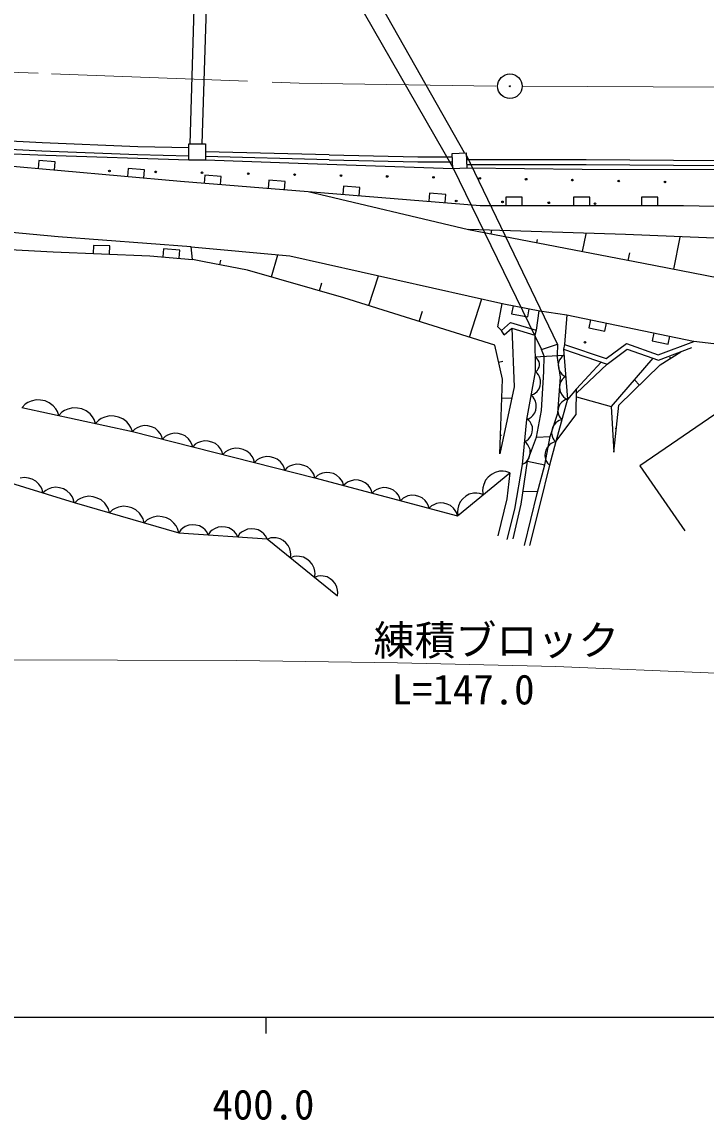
# Model space of a CAD drawing. Units: millimetres, scale not verified. Extents: x 40000 to 680000, y 20000 to 380000.
# Drawn here: x 453098 to 494883, y 198715 to 265844 of the extents above; entities that cross this region are included whole.
import ezdxf
from ezdxf.enums import TextEntityAlignment as Align

# ---------------------------------------------------------------- set-up
doc = ezdxf.new("R2010")
doc.units = ezdxf.units.MM
doc.header["$LTSCALE"] = 1000
doc.linetypes.add('CHAIN', pattern=[18.5, 12, -1.5, 3.5, -1.5])
for name, color, linetype, lineweight in [('M-BGD', 7, 'Continuous', 25), ('M-BMK', 2, 'CHAIN', 13), ('M-BMK-SRVR', 3, 'Continuous', 25), ('M-STR-HTXT', 7, 'Continuous', 13), ('M-TTL-BAND', 7, 'Continuous', 25)]:
    doc.layers.add(name, color=color, linetype=linetype, lineweight=lineweight)
doc.styles.add('ＭＳ ゴシック', font='')
doc.styles.get('ＭＳ ゴシック').set_extended_font_data('MS Gothic')

msp = doc.modelspace()

# ---------------------------------------------------------------- linework, layer by layer
at = {"layer": 'M-BGD'}
for p, q in [((463697, 269802), (463352, 258394)), ((464436, 269767), (464088, 258394)), ((480120, 257834), (473641, 269342)), ((472810, 268481), (479416, 256952)), ((446230, 258900), (454337, 258475)), ((454337, 258475), (460180, 258240)), ((454563, 257671), (445083, 258089)), ((446205, 258401), (454313, 257975)), ((454313, 257975), (460164, 257740)), ((460180, 258240), (463295, 258162)), ((463295, 257389), (463295, 258394)), ((463295, 258394), (464300, 258394)), ((464300, 258394), (464300, 257389)), ((471870, 257715), (464300, 257912)), ((479384, 257806), (480233, 257838)), ((479419, 256869), (479384, 257806)), ((480233, 257838), (480267, 256900)), ((454131, 257381), (454087, 256883)), ((455127, 257291), (454131, 257381)), ((463295, 257389), (454563, 257671)), ((455083, 256793), (455127, 257291)), ((460164, 257740), (463295, 257661)), ((464300, 257389), (463295, 257389)), ((464300, 257389), (463295, 257389)), ((471863, 257415), (464300, 257612)), ((469972, 257193), (464300, 257389)), ((479419, 256869), (469972, 257193)), ((471863, 257415), (477282, 257298)), ((471870, 257715), (477285, 257598)), ((477282, 257298), (479403, 257296)), ((477285, 257598), (479392, 257596)), ((485812, 246155), (480236, 257737)), ((480247, 257439), (487570, 257440)), ((480258, 257139), (487569, 257140)), ((487569, 257140), (495570, 257075)), ((487570, 257440), (495571, 257375)), ((451854, 257084), (462775, 256102)), ((459592, 256890), (459547, 256392)), ((460588, 256801), (459592, 256890)), ((460543, 256303), (460588, 256801)), ((464267, 256483), (464227, 255985)), ((465264, 256402), (464267, 256483)), ((479416, 256952), (484830, 245811)), ((480267, 256900), (479419, 256869)), ((480267, 256900), (479419, 256869)), ((487323, 256828), (480267, 256900)), ((499417, 256788), (487323, 256828)), ((462775, 256102), (470577, 255472)), ((465224, 255904), (465264, 256402)), ((468168, 256168), (468128, 255669)), ((469165, 256087), (468168, 256168)), ((469125, 255589), (469165, 256087)), ((472745, 255799), (472705, 255301)), ((473742, 255719), (472745, 255799)), ((470577, 255472), (481083, 254628)), ((470577, 255472), (480370, 253159)), ((473702, 255221), (473742, 255719)), ((477998, 255377), (477958, 254879)), ((478995, 255297), (477998, 255377)), ((478955, 254799), (478995, 255297)), ((483654, 255128), (482654, 255128)), ((482654, 255128), (482654, 254628)), ((483654, 254628), (483654, 255128)), ((487795, 255128), (486795, 255128)), ((486795, 255128), (486795, 254628)), ((487795, 254628), (487795, 255128)), ((491936, 255128), (490936, 255128)), ((490936, 255128), (490936, 254628)), ((491936, 254628), (491936, 255128)), ((481083, 254628), (493507, 254628)), ((493507, 254628), (499417, 254511)), ((455304, 252705), (444644, 253702)), ((480370, 253159), (491070, 251098)), ((489965, 252855), (480370, 253159)), ((481765, 252889), (481807, 253106)), ((463433, 252091), (455304, 252705)), ((484554, 252349), (484592, 252544)), ((487343, 251809), (487553, 252894)), ((499241, 252462), (489965, 252855)), ((492922, 250730), (493300, 252682)), ((443877, 252398), (454997, 251784)), ((454997, 251784), (460902, 251554)), ((457470, 252188), (457450, 251689)), ((458469, 252149), (457470, 252188)), ((458449, 251650), (458469, 252149)), ((461752, 251981), (461708, 251483)), ((462748, 251893), (461752, 251981)), ((462704, 251395), (462748, 251893)), ((463510, 251324), (463433, 252091)), ((463433, 252091), (469454, 251552)), ((460902, 251554), (463510, 251324)), ((464233, 251187), (463510, 251324)), ((466864, 250677), (464233, 251187)), ((465187, 251001), (465240, 251276)), ((468336, 250255), (468727, 251618)), ((469454, 251552), (482522, 248608)), ((490133, 251269), (490221, 251725)), ((491070, 251098), (497107, 249920)), ((472754, 248988), (466864, 250677)), ((471281, 249411), (471421, 249898)), ((474291, 248504), (474867, 250333)), ((481981, 246083), (472754, 248988)), ((480443, 246567), (481181, 248910)), ((482159, 247198), (482437, 248627)), ((482522, 248608), (484731, 248178)), ((483103, 248495), (483007, 248004)), ((477367, 247536), (477564, 248161)), ((483007, 248004), (483989, 247813)), ((483989, 247813), (484085, 248304)), ((484665, 248191), (484512, 246993)), ((484731, 248178), (486387, 247933)), ((486387, 247933), (486239, 246131)), ((486387, 247933), (494118, 246338)), ((482382, 246976), (482159, 247198)), ((482382, 246976), (482940, 247471)), ((482552, 246726), (483013, 247135)), ((482940, 247471), (484512, 246993)), ((483013, 247135), (484424, 246706)), ((483013, 247135), (483159, 243531)), ((487830, 247635), (487729, 247145)), ((487729, 247145), (488709, 246943)), ((488709, 246943), (488810, 247433)), ((482552, 246726), (482382, 246976)), ((484512, 246993), (484424, 246706)), ((484424, 246706), (484436, 244450)), ((491695, 246837), (491594, 246348)), ((492574, 246146), (492675, 246635)), ((482452, 244002), (481981, 246083)), ((484830, 245811), (485812, 246155)), ((485003, 245404), (484830, 245811)), ((485812, 246155), (485796, 245446)), ((486239, 246131), (486168, 245838)), ((486168, 245838), (488841, 244927)), ((486168, 245838), (486418, 242785)), ((486239, 246131), (488788, 245262)), ((488788, 245262), (490017, 246183)), ((488841, 244927), (490069, 245847)), ((490017, 246183), (491968, 245491)), ((490069, 245847), (491970, 245172)), ((491594, 246348), (492574, 246146)), ((491968, 245491), (494131, 246303)), ((491970, 245172), (494013, 245938)), ((495707, 246131), (494131, 246303)), ((482216, 245042), (482478, 245102)), ((484431, 245373), (486199, 245467)), ((484522, 245296), (484431, 245350)), ((484576, 245242), (484522, 245296)), ((484630, 245171), (484576, 245242)), ((484685, 245063), (484630, 245171)), ((484703, 244955), (484685, 245063)), ((484977, 244480), (485003, 245404)), ((485986, 244120), (485796, 245446)), ((485870, 245023), (485857, 244866)), ((485935, 245185), (485870, 245023)), ((486004, 245295), (485935, 245185)), ((486075, 245379), (486004, 245295)), ((486199, 245467), (486075, 245379)), ((486981, 243426), (488484, 245048)), ((491641, 245289), (489096, 242331)), ((492080, 244884), (493340, 245686)), ((492710, 245285), (492668, 245351)), ((484436, 244450), (483926, 241544)), ((484436, 244450), (484526, 244504)), ((484577, 244384), (484445, 244499)), ((484526, 244504), (484580, 244558)), ((484650, 244280), (484577, 244384)), ((484580, 244558), (484633, 244631)), ((484633, 244631), (484687, 244739)), ((484687, 244739), (484704, 244847)), ((484704, 244847), (484703, 244955)), ((484840, 242101), (484977, 244480)), ((485857, 244866), (485869, 244710)), ((485869, 244710), (485908, 244557)), ((485908, 244557), (485998, 244408)), ((485998, 244408), (486084, 244310)), ((486974, 243158), (488841, 244927)), ((489567, 242410), (492080, 244884)), ((482295, 239447), (482452, 244002)), ((484718, 244146), (484650, 244280)), ((484775, 243953), (484718, 244146)), ((484743, 243594), (484774, 243771)), ((484774, 243771), (484775, 243953)), ((485829, 241921), (485986, 244120)), ((485950, 243693), (485936, 243524)), ((486020, 243868), (485950, 243693)), ((486095, 243986), (486020, 243868)), ((486084, 244310), (486169, 244239)), ((486172, 244077), (486095, 243986)), ((486169, 244239), (486304, 244172)), ((486304, 244172), (486172, 244077)), ((490824, 243647), (490506, 243970)), ((483159, 243531), (482295, 239447)), ((484185, 243021), (484348, 243084)), ((484317, 242907), (484185, 243021)), ((484348, 243084), (484453, 243157)), ((484453, 243157), (484562, 243260)), ((484562, 243260), (484682, 243421)), ((484682, 243421), (484743, 243594)), ((485936, 243524), (485950, 243356)), ((485950, 243356), (485991, 243191)), ((485991, 243191), (486089, 243030)), ((486089, 243030), (486181, 242926)), ((486981, 243426), (486415, 242773)), ((486942, 241855), (486981, 243426)), ((453285, 242470), (453101, 242275)), ((453449, 242575), (453285, 242470)), ((453658, 242671), (453449, 242575)), ((453957, 242747), (453658, 242671)), ((454237, 242733), (453957, 242747)), ((454506, 242674), (454237, 242733)), ((454766, 242570), (454506, 242674)), ((455006, 242377), (454766, 242570)), ((455157, 242203), (455006, 242377)), ((482413, 242863), (483013, 242842)), ((484390, 242803), (484317, 242907)), ((484458, 242669), (484390, 242803)), ((484516, 242476), (484458, 242669)), ((484514, 242293), (484516, 242476)), ((486418, 242785), (485711, 240193)), ((485957, 242479), (485891, 242335)), ((486073, 242609), (485957, 242479)), ((486176, 242689), (486073, 242609)), ((486272, 242744), (486176, 242689)), ((486181, 242926), (486272, 242849)), ((486272, 242849), (486418, 242776)), ((486418, 242785), (486272, 242744)), ((486968, 242922), (489096, 242331)), ((489253, 239544), (489567, 242410)), ((453094, 242276), (459842, 240804)), ((455262, 242039), (455157, 242203)), ((455348, 241784), (455262, 242039)), ((455532, 241980), (455348, 241784)), ((455696, 242085), (455532, 241980)), ((455905, 242181), (455696, 242085)), ((456204, 242257), (455905, 242181)), ((456484, 242243), (456204, 242257)), ((456754, 242184), (456484, 242243)), ((457013, 242080), (456754, 242184)), ((457254, 241887), (457013, 242080)), ((457404, 241712), (457254, 241887)), ((457509, 241548), (457404, 241712)), ((458152, 241690), (457943, 241595)), ((458452, 241766), (458152, 241690)), ((458731, 241753), (458452, 241766)), ((459001, 241694), (458731, 241753)), ((459261, 241590), (459001, 241694)), ((484089, 241607), (484193, 241680)), ((484193, 241680), (484303, 241782)), ((484303, 241782), (484422, 241944)), ((484422, 241944), (484483, 242116)), ((484483, 242116), (484514, 242293)), ((484526, 240452), (484840, 242101)), ((485358, 240507), (485829, 241921)), ((485711, 240193), (486942, 241855)), ((485850, 242185), (485834, 242027)), ((485834, 242027), (485868, 241856)), ((485891, 242335), (485850, 242185)), ((485868, 241856), (485916, 241736)), ((485916, 241736), (485971, 241640)), ((489096, 242331), (489253, 239544)), ((495805, 242106), (490848, 238719)), ((457595, 241294), (457509, 241548)), ((457779, 241489), (457595, 241294)), ((457943, 241595), (457779, 241489)), ((459501, 241396), (459261, 241590)), ((459651, 241222), (459501, 241396)), ((459757, 241058), (459651, 241222)), ((459842, 240804), (459757, 241058)), ((460138, 241042), (460000, 240960)), ((460313, 241116), (460138, 241042)), ((460562, 241170), (460313, 241116)), ((460793, 241151), (460562, 241170)), ((461014, 241095), (460793, 241151)), ((461226, 241002), (461014, 241095)), ((461419, 240836), (461226, 241002)), ((483926, 241544), (483651, 238795)), ((483926, 241544), (484089, 241607)), ((484060, 241484), (483929, 241582)), ((484136, 241392), (484060, 241484)), ((484208, 241272), (484136, 241392)), ((484275, 241097), (484208, 241272)), ((484286, 240927), (484275, 241097)), ((485508, 241047), (485464, 240885)), ((485580, 241201), (485508, 241047)), ((485705, 241341), (485580, 241201)), ((485815, 241427), (485705, 241341)), ((485918, 241486), (485815, 241427)), ((486076, 241530), (485918, 241486)), ((485971, 241640), (486076, 241530)), ((460000, 240960), (459842, 240804)), ((459842, 240804), (470990, 237978)), ((461538, 240688), (461419, 240836)), ((461620, 240549), (461538, 240688)), ((461684, 240337), (461620, 240549)), ((461841, 240493), (461684, 240337)), ((461980, 240576), (461841, 240493)), ((462155, 240649), (461980, 240576)), ((462404, 240703), (462155, 240649)), ((462635, 240684), (462404, 240703)), ((462856, 240628), (462635, 240684)), ((463067, 240535), (462856, 240628)), ((463260, 240369), (463067, 240535)), ((463380, 240221), (463260, 240369)), ((482334, 240586), (482394, 240584)), ((483938, 240258), (484030, 240333)), ((483976, 238999), (484526, 240452)), ((484030, 240333), (484124, 240436)), ((484124, 240436), (484225, 240595)), ((484225, 240595), (484269, 240760)), ((484269, 240760), (484286, 240927)), ((484526, 240452), (485358, 240507)), ((485043, 238780), (485358, 240507)), ((485464, 240885), (485447, 240715)), ((485447, 240715), (485484, 240531)), ((485484, 240531), (485535, 240401)), ((485535, 240401), (485594, 240298)), ((489410, 240977), (489339, 240985)), ((463462, 240082), (463380, 240221)), ((463526, 239870), (463462, 240082)), ((463683, 240026), (463526, 239870)), ((463822, 240109), (463683, 240026)), ((463997, 240182), (463822, 240109)), ((464246, 240236), (463997, 240182)), ((464476, 240217), (464246, 240236)), ((464697, 240161), (464476, 240217)), ((464909, 240068), (464697, 240161)), ((465102, 239902), (464909, 240068)), ((465221, 239754), (465102, 239902)), ((465304, 239615), (465221, 239754)), ((465679, 239654), (465533, 239568)), ((465864, 239731), (465679, 239654)), ((466126, 239789), (465864, 239731)), ((466368, 239769), (466126, 239789)), ((466601, 239710), (466368, 239769)), ((466824, 239612), (466601, 239710)), ((483790, 240188), (483938, 240258)), ((483921, 240091), (483790, 240188)), ((483996, 239999), (483921, 240091)), ((484069, 239879), (483996, 239999)), ((484136, 239704), (484069, 239879)), ((484147, 239534), (484136, 239704)), ((485104, 239673), (485057, 239500)), ((485180, 239839), (485104, 239673)), ((485314, 239990), (485180, 239839)), ((485432, 240082), (485314, 239990)), ((485711, 240193), (485318, 238740)), ((485543, 240145), (485432, 240082)), ((485711, 240193), (485543, 240145)), ((485594, 240298), (485707, 240180)), ((465368, 239403), (465304, 239615)), ((465533, 239568), (465368, 239403)), ((467027, 239437), (466824, 239612)), ((467152, 239281), (467027, 239437)), ((467239, 239135), (467152, 239281)), ((467306, 238912), (467239, 239135)), ((467464, 239068), (467306, 238912)), ((467602, 239151), (467464, 239068)), ((467777, 239224), (467602, 239151)), ((468026, 239278), (467777, 239224)), ((468257, 239259), (468026, 239278)), ((468478, 239203), (468257, 239259)), ((468689, 239110), (468478, 239203)), ((468882, 238944), (468689, 239110)), ((483583, 236368), (483976, 238999)), ((483890, 238940), (483985, 239043)), ((483976, 238999), (485043, 238780)), ((483985, 239043), (484085, 239202)), ((484085, 239202), (484130, 239367)), ((484130, 239367), (484147, 239534)), ((485057, 239500), (485039, 239318)), ((485039, 239318), (485079, 239121)), ((485079, 239121), (485135, 238981)), ((448616, 238836), (456290, 236460)), ((469002, 238796), (468882, 238944)), ((469084, 238657), (469002, 238796)), ((469148, 238445), (469084, 238657)), ((469305, 238601), (469148, 238445)), ((469444, 238684), (469305, 238601)), ((469619, 238757), (469444, 238684)), ((469868, 238811), (469619, 238757)), ((470099, 238792), (469868, 238811)), ((470320, 238736), (470099, 238792)), ((470531, 238643), (470320, 238736)), ((470724, 238477), (470531, 238643)), ((470844, 238329), (470724, 238477)), ((470926, 238190), (470844, 238329)), ((471694, 238311), (471458, 238263)), ((471912, 238290), (471694, 238311)), ((481999, 238310), (481778, 238182)), ((482274, 238373), (481999, 238310)), ((482484, 238383), (482274, 238373)), ((482661, 238366), (482484, 238383)), ((482892, 238285), (482661, 238366)), ((483651, 238795), (483191, 236054)), ((483651, 238795), (483798, 238865)), ((483798, 238865), (483890, 238940)), ((484572, 237013), (485043, 238780)), ((485318, 238740), (484729, 236345)), ((485135, 238981), (485198, 238871)), ((485198, 238871), (485320, 238745)), ((490848, 238719), (493597, 234744)), ((453246, 237989), (452981, 237945)), ((453487, 237956), (453246, 237989)), ((453716, 237885), (453487, 237956)), ((453934, 237776), (453716, 237885)), ((454127, 237590), (453934, 237776)), ((470990, 237978), (470926, 238190)), ((470990, 237978), (479702, 235647)), ((471159, 238119), (471008, 237973)), ((471291, 238196), (471159, 238119)), ((471458, 238263), (471291, 238196)), ((472121, 238234), (471912, 238290)), ((472320, 238144), (472121, 238234)), ((472501, 237984), (472320, 238144)), ((472612, 237842), (472501, 237984)), ((472689, 237710), (472612, 237842)), ((472747, 237508), (472689, 237710)), ((472897, 237654), (472747, 237508)), ((473030, 237730), (472897, 237654)), ((473197, 237798), (473030, 237730)), ((473433, 237846), (473197, 237798)), ((473651, 237825), (473433, 237846)), ((473860, 237769), (473651, 237825)), ((474059, 237679), (473860, 237769)), ((474240, 237518), (474059, 237679)), ((479702, 235647), (482892, 238285)), ((481417, 237828), (481303, 237570)), ((481584, 238021), (481417, 237828)), ((481778, 238182), (481584, 238021)), ((482892, 238285), (482708, 236690)), ((454245, 237428), (454127, 237590)), ((454324, 237278), (454245, 237428)), ((454379, 237052), (454324, 237278)), ((454553, 237207), (454379, 237052)), ((454703, 237287), (454553, 237207)), ((454892, 237354), (454703, 237287)), ((455156, 237397), (454892, 237354)), ((455397, 237365), (455156, 237397)), ((455627, 237294), (455397, 237365)), ((455844, 237185), (455627, 237294)), ((456038, 236999), (455844, 237185)), ((456155, 236837), (456038, 236999)), ((474351, 237377), (474240, 237518)), ((474428, 237245), (474351, 237377)), ((474485, 237043), (474428, 237245)), ((474636, 237189), (474485, 237043)), ((474768, 237265), (474636, 237189)), ((474935, 237332), (474768, 237265)), ((475172, 237381), (474935, 237332)), ((475390, 237360), (475172, 237381)), ((475599, 237304), (475390, 237360)), ((475798, 237213), (475599, 237304)), ((475979, 237053), (475798, 237213)), ((476090, 236911), (475979, 237053)), ((480424, 236970), (480213, 236848)), ((480685, 237031), (480424, 236970)), ((480885, 237040), (480685, 237031)), ((481054, 237024), (480885, 237040)), ((481274, 236947), (481054, 237024)), ((481254, 237366), (481237, 237189)), ((481237, 237189), (481274, 236947)), ((481303, 237570), (481254, 237366)), ((483702, 237162), (484607, 237141)), ((483787, 233832), (484572, 237013)), ((456234, 236687), (456155, 236837)), ((456290, 236460), (456234, 236687)), ((456290, 236460), (462670, 234620)), ((456517, 236624), (456329, 236449)), ((456680, 236714), (456517, 236624)), ((456886, 236792), (456680, 236714)), ((457176, 236846), (456886, 236792)), ((457442, 236815), (457176, 236846)), ((457696, 236742), (457442, 236815)), ((457937, 236626), (457696, 236742)), ((458154, 236426), (457937, 236626)), ((458287, 236251), (458154, 236426)), ((476166, 236779), (476090, 236911)), ((476224, 236577), (476166, 236779)), ((476375, 236723), (476224, 236577)), ((476507, 236800), (476375, 236723)), ((476674, 236867), (476507, 236800)), ((476911, 236915), (476674, 236867)), ((477129, 236894), (476911, 236915)), ((477337, 236838), (477129, 236894)), ((477537, 236748), (477337, 236838)), ((477718, 236588), (477537, 236748)), ((477829, 236446), (477718, 236588)), ((477905, 236314), (477829, 236446)), ((477963, 236112), (477905, 236314)), ((478246, 236334), (478114, 236258)), ((478413, 236402), (478246, 236334)), ((478650, 236450), (478413, 236402)), ((478868, 236429), (478650, 236450)), ((479076, 236373), (478868, 236429)), ((479276, 236283), (479076, 236373)), ((479869, 236512), (479760, 236266)), ((480028, 236695), (479869, 236512)), ((480213, 236848), (480028, 236695)), ((482708, 236690), (482156, 234420)), ((483112, 234248), (483583, 236368)), ((484729, 236345), (484101, 233832)), ((458377, 236087), (458287, 236251)), ((458443, 235839), (458377, 236087)), ((458631, 236014), (458443, 235839)), ((458794, 236104), (458631, 236014)), ((459000, 236182), (458794, 236104)), ((459290, 236236), (459000, 236182)), ((459556, 236205), (459290, 236236)), ((459809, 236132), (459556, 236205)), ((460051, 236017), (459809, 236132)), ((460268, 235817), (460051, 236017)), ((460401, 235641), (460268, 235817)), ((460491, 235477), (460401, 235641)), ((461404, 235626), (461114, 235573)), ((461670, 235595), (461404, 235626)), ((478114, 236258), (477963, 236112)), ((479456, 236122), (479276, 236283)), ((479568, 235981), (479456, 236122)), ((479644, 235849), (479568, 235981)), ((479702, 235647), (479644, 235849)), ((479713, 236072), (479697, 235903)), ((479697, 235903), (479732, 235672)), ((479760, 236266), (479713, 236072)), ((483191, 236054), (482719, 234209)), ((460557, 235230), (460491, 235477)), ((460744, 235404), (460557, 235230)), ((460908, 235495), (460744, 235404)), ((461114, 235573), (460908, 235495)), ((461923, 235522), (461670, 235595)), ((462165, 235407), (461923, 235522)), ((462382, 235207), (462165, 235407)), ((462514, 235031), (462382, 235207)), ((462605, 234868), (462514, 235031)), ((463068, 234990), (462917, 234892)), ((463291, 235083), (463068, 234990)), ((463509, 235104), (463291, 235083)), ((463724, 235089), (463509, 235104)), ((463937, 235039), (463724, 235089)), ((464145, 234916), (463937, 235039)), ((465087, 234960), (464864, 234867)), ((465305, 234981), (465087, 234960)), ((465520, 234967), (465305, 234981)), ((465733, 234916), (465520, 234967)), ((462670, 234620), (462605, 234868)), ((462670, 234620), (468069, 234252)), ((462802, 234791), (462682, 234619)), ((462917, 234892), (462802, 234791)), ((464282, 234799), (464145, 234916)), ((464382, 234683), (464282, 234799)), ((464478, 234497), (464382, 234683)), ((464598, 234669), (464478, 234497)), ((464713, 234769), (464598, 234669)), ((464864, 234867), (464713, 234769)), ((465941, 234794), (465733, 234916)), ((466078, 234676), (465941, 234794)), ((466178, 234561), (466078, 234676)), ((466274, 234374), (466178, 234561)), ((466394, 234546), (466274, 234374)), ((466509, 234647), (466394, 234546)), ((466660, 234745), (466509, 234647)), ((466882, 234838), (466660, 234745)), ((467100, 234859), (466882, 234838)), ((467316, 234844), (467100, 234859)), ((467529, 234794), (467316, 234844)), ((467737, 234671), (467529, 234794)), ((467873, 234554), (467737, 234671)), ((467974, 234439), (467873, 234554)), ((468069, 234252), (467974, 234439)), ((468296, 234299), (468099, 234227)), ((468448, 234314), (468296, 234299)), ((468628, 234307), (468448, 234314)), ((468864, 234255), (468628, 234307)), ((468069, 234252), (472364, 230755)), ((469054, 234146), (468864, 234255)), ((469222, 234010), (469054, 234146)), ((469366, 233845), (469222, 234010)), ((469466, 233625), (469366, 233845)), ((469509, 233451), (469466, 233625)), ((469495, 233091), (469525, 233299)), ((469703, 233166), (469495, 233091)), ((469525, 233299), (469509, 233451)), ((469864, 233183), (469703, 233166)), ((470053, 233175), (469864, 233183)), ((470302, 233120), (470053, 233175)), ((470503, 233005), (470302, 233120)), ((470680, 232861), (470503, 233005)), ((470833, 232688), (470680, 232861)), ((470937, 232455), (470833, 232688)), ((470983, 232271), (470937, 232455)), ((471000, 232111), (470983, 232271)), ((470968, 231891), (471000, 232111)), ((471166, 231963), (470968, 231891)), ((471318, 231978), (471166, 231963)), ((471497, 231971), (471318, 231978)), ((471733, 231918), (471497, 231971)), ((471923, 231810), (471733, 231918)), ((472091, 231673), (471923, 231810)), ((472236, 231509), (472091, 231673)), ((472335, 231289), (472236, 231509)), ((472378, 231114), (472335, 231289)), ((472364, 230755), (472394, 230962)), ((472394, 230962), (472378, 231114))]:
    msp.add_line(p, q, dxfattribs=at)
for centre in [(458441, 256736), (461269, 256680), (464096, 256624), (466924, 256568), (469752, 256512), (472580, 256456), (475408, 256400), (478236, 256344), (481064, 256289), (483892, 256233), (486719, 256177), (489547, 256121), (492375, 256065), (479622, 254903), (482450, 254847), (485277, 254791), (488105, 254735), (487487, 246262)]:
    msp.add_circle(centre, 50, dxfattribs=at)
at = {"layer": 'M-BMK'}
for p, q in [((442092, 263145), (454892, 262679)), ((454892, 262679), (470038, 262104)), ((470038, 262104), (482154, 261926)), ((483654, 261911), (499192, 261843))]:
    msp.add_line(p, q, dxfattribs=at)
at = {"layer": 'M-BMK-SRVR'}
for radius in [750, 30]:
    msp.add_circle((482904, 261915), radius, dxfattribs=at)
at = {"layer": 'M-STR-HTXT'}
msp.add_line((427690, 226913), (466229, 226817), dxfattribs=at)
msp.add_lwpolyline([(466229, 226817), (476027, 226665), (485705, 226448), (495497, 226043), (505260, 225344), (514896, 224696), (524647, 224347), (528049, 224296), (531448, 224348), (534107, 224498), (536893, 224761), (546509, 226002), (549072, 226435), (551613, 226969), (554173, 227642), (557045, 228511), (560677, 229639), (564384, 230684), (564628, 230751)], dxfattribs=at)
at = {"layer": 'M-TTL-BAND'}
for p, q in [((40000, 205000), (579000, 205000)), ((468000, 205000), (468000, 204000))]:
    msp.add_line(p, q, dxfattribs=at)

# ---------------------------------------------------------------- texts
at = {"layer": 'M-STR-HTXT', "style": 'ＭＳ ゴシック'}
for s, p in [('練積ブロック', (474578, 226579)), ('L=147.0', (475682, 223573))]:
    msp.add_text(s, height=1833, dxfattribs=at).set_placement(p, align=Align.BOTTOM_LEFT)
at = {"layer": 'M-TTL-BAND', "style": 'ＭＳ ゴシック'}
msp.add_text('400.0', height=1833, dxfattribs=at).set_placement((467844, 198195), align=Align.BOTTOM_CENTER)

doc.saveas('drawing.dxf')
